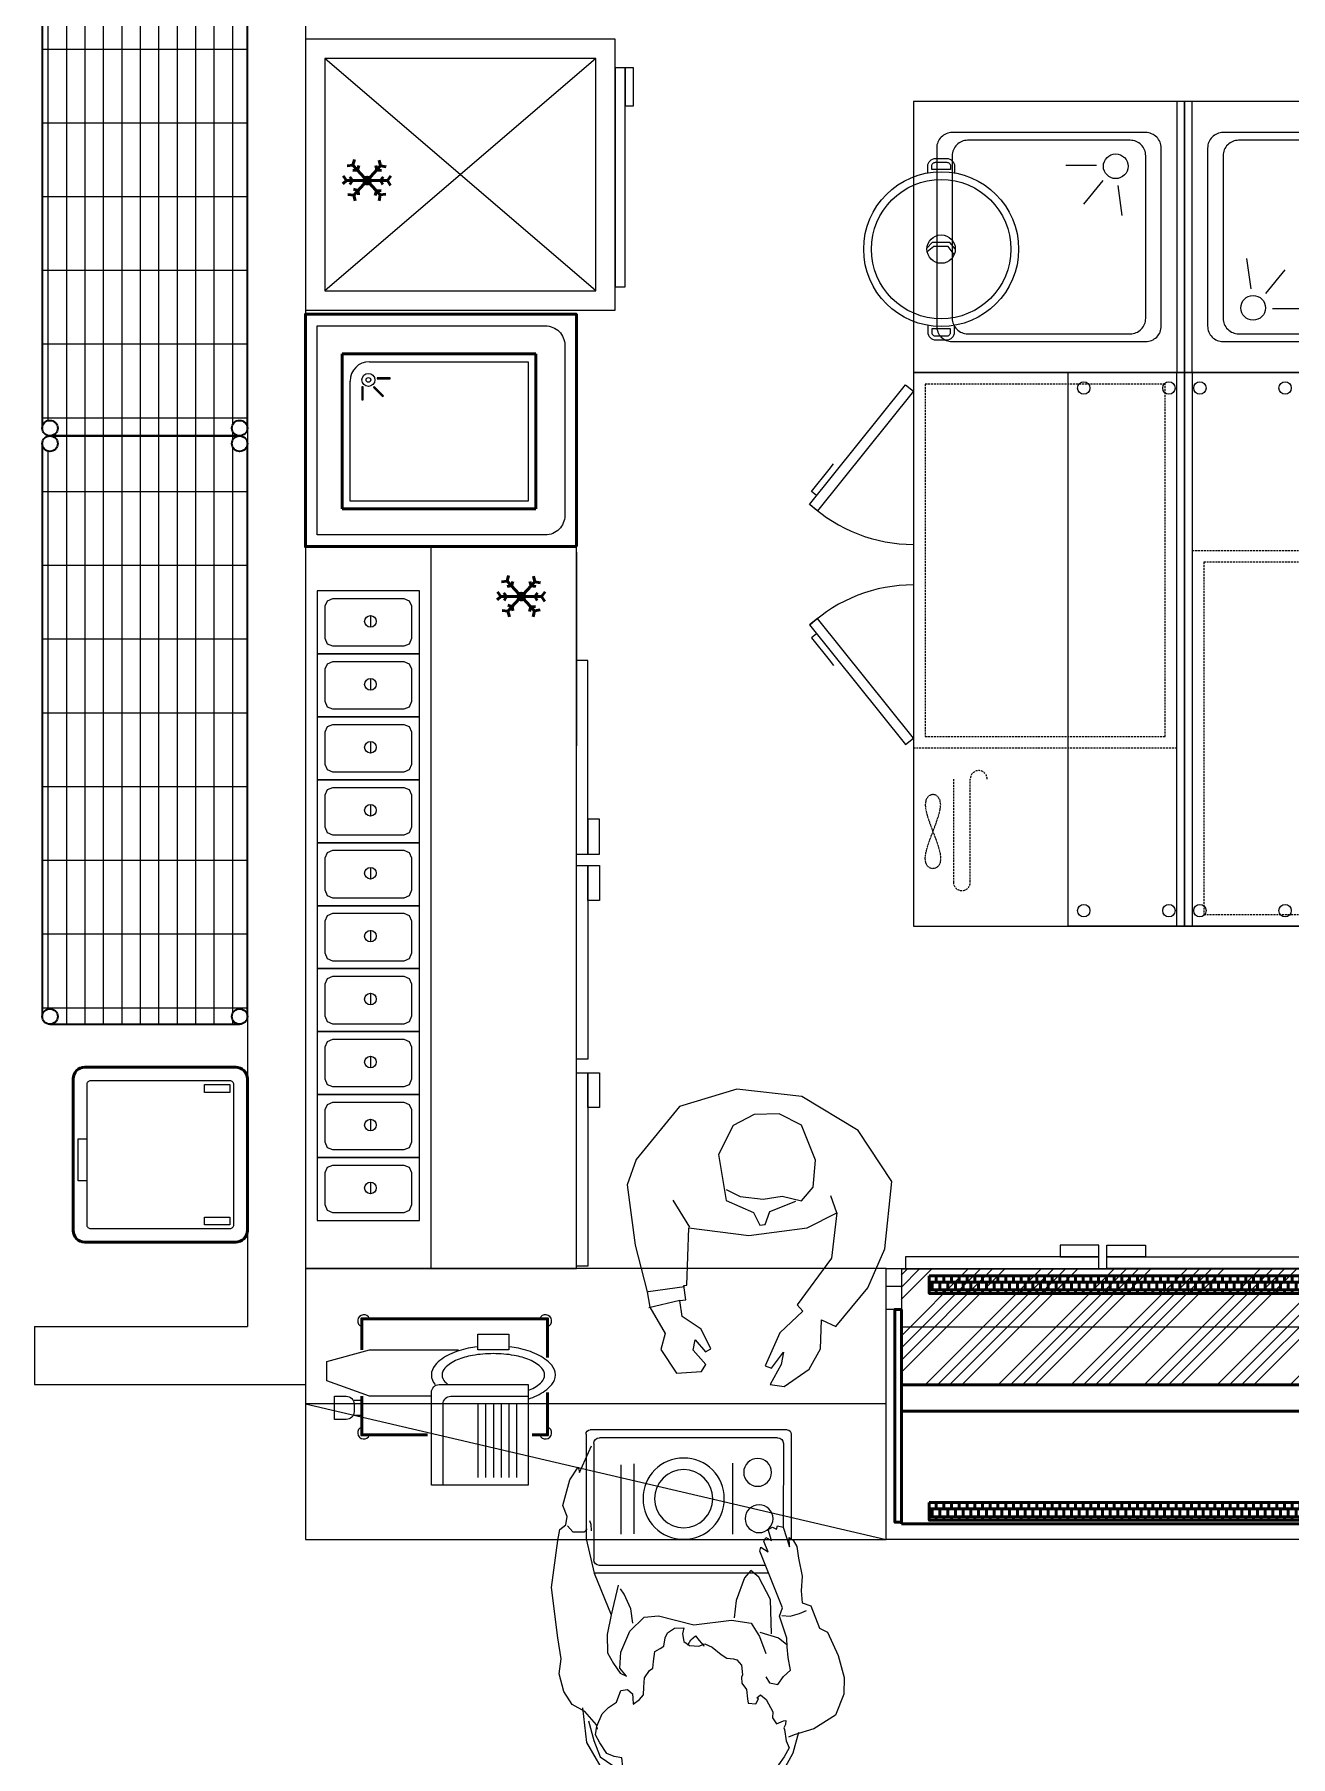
# Model space of a CAD drawing. Header units: inches. Extents: x 33469 to 138684, y -86444 to -29699.
# Drawn here: x 77173.1 to 77497.6, y -41272 to -40827.1 of the extents above; entities that cross this region are included whole.
import ezdxf

# ---------------------------------------------------------------- set-up
doc = ezdxf.new("R2010")
doc.units = ezdxf.units.IN
doc.header["$MEASUREMENT"] = 0
doc.linetypes.add('DASHED', pattern=[0.75, 0.5, -0.25])
doc.layers.get('0').update_dxf_attribs({"lineweight": 9})
for name, color, linetype, lineweight in [('-DWG_ANA', 7, 'Continuous', 50), ('-DWG_DETAY1', 7, 'Continuous', 25), ('-DWG_DETAY2', 7, 'Continuous', 15), ('2d-yazı', 255, 'Continuous', 20), ('CİHAZ', 7, 'Continuous', 15), ('KAPı', 7, 'Continuous', 5), ('TEFRIS', 251, 'Continuous', 5)]:
    doc.layers.add(name, color=color, linetype=linetype, lineweight=lineweight)
doc.layers.add('S2000-002 Çizgi', color=7, linetype='Continuous')

# ---------------------------------------------------------------- blocks, each defined once
blk = doc.blocks.new('0460')
at = {"layer": 'KAPı'}
h = blk.add_hatch(dxfattribs=at)
h.set_pattern_fill('GRATE', color=4, scale=6, style=0)
h.set_pattern_definition([(0, (8337.18, -1305.273), (0, 4.7625), []), (90, (8337.18, -1305.273), (-19.05, 1e-15), [])])
h.paths.add_polyline_path([(6813.46, 3752, -0.414214), (6815.46, 3750, -1), (6811.46, 3750), (6811.46, 3701, -1), (6815.46, 3701, -0.414214), (6813.46, 3699), (6961.46, 3699, -0.414214), (6959.46, 3701, -1), (6963.46, 3701), (6963.46, 3750, -1), (6959.46, 3750, -0.414214), (6961.46, 3752)])
at = {"layer": 'CİHAZ', "color": 6, "lineweight": 35}
for points in [[(6961.46, 3752), (6813.46, 3752)], [(6811.46, 3750), (6811.46, 3701)], [(6963.46, 3701), (6963.46, 3750)], [(6813.46, 3699), (6961.46, 3699)]]:
    blk.add_lwpolyline(points, dxfattribs=at)
for centre in [(6813.46, 3750), (6961.46, 3750), (6813.46, 3701), (6961.46, 3701)]:
    blk.add_circle(centre, 2, dxfattribs=at)
blk = doc.blocks.new('777')
at = {"layer": '-DWG_ANA', "color": 3}
blk.add_lwpolyline([(6787.99, 3711.01), (6827.18, 3711.01, 0.414214), (6830.18, 3714.01), (6830.18, 3753.01, 0.414214), (6827.18, 3756.01), (6787.99, 3756.01, 0.414214), (6784.99, 3753.01), (6784.99, 3714.01, 0.414214)], format="xyb", close=True, dxfattribs=at)
at = {"layer": '-DWG_DETAY1', "color": 0}
blk.add_lwpolyline([(6789.49, 3714.51), (6825.68, 3714.51, 0.414214), (6826.68, 3715.51), (6826.68, 3751.51, 0.414214), (6825.68, 3752.51), (6789.49, 3752.51, 0.414214), (6788.49, 3751.51), (6788.49, 3715.51, 0.414214)], format="xyb", close=True, dxfattribs=at)
for points in [[(6789.49, 3751.51), (6791.49, 3751.51), (6791.49, 3744.92), (6789.49, 3744.92)], [(6823.72, 3751.51), (6825.72, 3751.51), (6825.72, 3744.92), (6823.72, 3744.92)], [(6803.54, 3714.51), (6814.39, 3714.51), (6814.39, 3712.34), (6803.54, 3712.34)]]:
    blk.add_lwpolyline(points, close=True)
blk = doc.blocks.new('A$C636C5291')
at = {"layer": 'CİHAZ'}
for p, q in [((26.45, 16.26), (0, 16.26)), ((0, 16.26), (0, 0)), ((2.62, 13.64), (2.04, 12.28)), ((3.98, 14.22), (2.62, 13.64)), ((22.47, 14.22), (3.98, 14.22)), ((23.93, 13.64), (22.47, 14.22)), ((24.51, 12.28), (23.93, 13.64)), ((26.45, 16.26), (26.45, 16.26)), ((26.45, 0), (26.45, 16.26)), ((2.04, 12.28), (2.04, 4.08)), ((24.51, 4.08), (24.51, 12.28)), ((2.04, 4.08), (2.62, 2.62)), ((2.62, 2.62), (3.98, 2.04)), ((3.98, 2.04), (22.47, 2.04)), ((22.47, 2.04), (23.93, 2.62)), ((23.93, 2.62), (24.51, 4.08)), ((0, 0), (26.45, 0))]:
    blk.add_line(p, q, dxfattribs=at)
blk = doc.blocks.new('A$C47217463')
at = {"layer": 'CİHAZ'}
blk.add_lwpolyline([(3.01, 1.5), (0, 1.5)], dxfattribs=at)
blk.add_circle((1.5, 1.5), 1.5, dxfattribs=at)
blk = doc.blocks.new('12')
at = {"color": 5}
for p, q in [((514.6, -3051.08), (515.43, -3052.05)), ((515.43, -3052.05), (516.67, -3051.17)), ((510.23, -3054.27), (511.65, -3053.87)), ((511.65, -3053.87), (511.82, -3052.36)), ((519.24, -3060.83), (511.65, -3053.87)), ((511.71, -3060.75), (519.42, -3053.67)), ((511.72, -3055.11), (512.89, -3055.01)), ((512.89, -3055.01), (513.24, -3053.84)), ((514.44, -3052.91), (515.43, -3053.55)), ((515.43, -3052.05), (515.43, -3062.59)), ((515.43, -3053.55), (516.42, -3052.85)), ((518.03, -3053.66), (518.16, -3054.83)), ((518.16, -3054.83), (519.33, -3055.16)), ((519.24, -3052.21), (519.42, -3053.67)), ((519.42, -3053.67), (520.89, -3054.06)), ((511.71, -3060.75), (510.23, -3060.43)), ((512.75, -3059.8), (511.58, -3059.46)), ((512.86, -3060.98), (512.75, -3059.8)), ((518.16, -3059.84), (517.99, -3061.05)), ((519.31, -3059.56), (518.16, -3059.84)), ((519.24, -3060.83), (520.72, -3060.49)), ((511.96, -3062.21), (511.71, -3060.75)), ((514.19, -3063.39), (515.43, -3062.59)), ((515.43, -3060.79), (514.41, -3061.44)), ((516.39, -3061.48), (515.43, -3060.79)), ((515.43, -3062.59), (516.67, -3063.47)), ((519.01, -3062.29), (519.24, -3060.83))]:
    blk.add_line(p, q, dxfattribs=at)
blk.add_circle((515.43, -3057.34), 0.879, dxfattribs=at)
blk = doc.blocks.new('911')
at = {"layer": 'CİHAZ', "color": 152}
for p, q in [((10160.71, 3349.7), (9974.21, 3349.7)), ((9974.21, 3349.7), (9974.21, 3279.7)), ((10160.71, 3279.7), (10160.71, 3349.7)), ((9974.21, 3279.7), (10160.71, 3279.7)), ((9974.77, 3276.7), (9974.77, 3279.7)), ((10002.75, 3279.7), (10052.75, 3279.7)), ((10024.77, 3279.7), (10024.77, 3276.7)), ((10028.27, 3276.7), (10028.27, 3279.7)), ((10056.25, 3279.7), (10106.25, 3279.7)), ((10078.27, 3279.7), (10078.27, 3276.7)), ((10081.27, 3279.7), (10081.27, 3276.7)), ((10159.25, 3279.7), (10109.25, 3279.7)), ((10131.27, 3276.7), (10131.27, 3279.7)), ((10024.77, 3276.7), (9974.77, 3276.7)), ((10015.77, 3276.7), (10024.77, 3276.7)), ((10015.77, 3273.7), (10015.77, 3276.7)), ((10024.77, 3276.7), (10024.77, 3273.7)), ((10078.27, 3276.7), (10028.27, 3276.7)), ((10069.27, 3276.7), (10078.27, 3276.7)), ((10069.27, 3273.7), (10069.27, 3276.7)), ((10078.27, 3276.7), (10078.27, 3273.7)), ((10081.27, 3276.7), (10131.27, 3276.7)), ((10090.27, 3276.7), (10081.27, 3276.7)), ((10081.27, 3276.7), (10081.27, 3273.7)), ((10090.27, 3273.7), (10090.27, 3276.7)), ((10024.77, 3273.7), (10015.77, 3273.7)), ((10078.27, 3273.7), (10069.27, 3273.7)), ((10081.27, 3273.7), (10090.27, 3273.7))]:
    blk.add_line(p, q, dxfattribs=at)
blk.add_lwpolyline([(9974.21, 3317.2), (10160.71, 3317.2), (10160.71, 3349.7), (9974.21, 3349.7)], close=True, dxfattribs=at)
at = {"color": 3}
blk.add_blockref('12', (9632.36, 6351.26), dxfattribs=at)
at = {"layer": 'CİHAZ', "rotation": 270}
for p in [(9986.62, 3346.7), (10002.88, 3346.7), (10019.14, 3346.7), (10035.4, 3346.7), (10051.66, 3346.7), (10067.93, 3346.7), (10084.19, 3346.7), (10100.45, 3346.7), (10116.71, 3346.7), (10132.98, 3346.7)]:
    blk.add_blockref('A$C636C5291', p, dxfattribs=at)
at = {"layer": 'CİHAZ'}
for p in [(9993.51, 3331.4), (10009.77, 3331.4), (10026.04, 3331.4), (10042.3, 3331.4), (10058.56, 3331.4), (10074.82, 3331.4), (10091.08, 3331.4), (10107.35, 3331.4), (10123.61, 3331.4), (10139.87, 3331.4)]:
    blk.add_blockref('A$C47217463', p, dxfattribs=at)
blk = doc.blocks.new('c5')
at = {"layer": 'KAPı'}
h = blk.add_hatch(dxfattribs=at)
h.set_pattern_fill('ANSI34', color=4, scale=0.7, style=0)
h.set_pattern_definition([(45, (10841.484, -2299.567), (-9.42927, 9.42927), []), (45, (10844.627, -2299.567), (-9.42927, 9.42927), []), (45, (10847.77, -2299.567), (-9.42927, 9.42927), []), (45, (10850.913, -2299.567), (-9.42927, 9.42927), [])])
h.paths.add_polyline_path([(9231.18, 3344.05), (9202.68, 3344.05), (9202.68, 3331.55), (9231.18, 3331.55)])
h.paths.add_polyline_path([(9263.68, 3344.05), (9235.18, 3344.05), (9235.18, 3331.55), (9263.68, 3331.55)])
h.paths.add_polyline_path([(9296.18, 3344.05), (9267.68, 3344.05), (9267.68, 3331.55), (9296.18, 3331.55)])
h.paths.add_polyline_path([(9328.68, 3344.05), (9300.18, 3344.05), (9300.18, 3331.55), (9328.68, 3331.55)])
h.paths.add_polyline_path([(9336.15, 3344.05), (9330.68, 3344.05), (9330.68, 3331.55), (9336.15, 3331.55)])
h.paths.add_polyline_path([(9200.68, 3344.05), (9196.15, 3344.05), (9196.15, 3331.55), (9200.68, 3331.55)])
h.paths.add_polyline_path([(9336.15, 3331.55), (9196.15, 3331.55), (9196.15, 3316.55), (9336.15, 3316.55)])
h.paths.add_polyline_path([(9233.18, 3344.05), (9231.18, 3344.05), (9231.18, 3331.55), (9233.18, 3331.55)])
h.paths.add_polyline_path([(9235.18, 3344.05), (9233.18, 3344.05), (9233.18, 3331.55), (9235.18, 3331.55)])
h.paths.add_polyline_path([(9202.68, 3344.05), (9200.68, 3344.05), (9200.68, 3331.55), (9202.68, 3331.55)])
h.paths.add_polyline_path([(9265.68, 3344.05), (9263.68, 3344.05), (9263.68, 3331.55), (9265.68, 3331.55)])
h.paths.add_polyline_path([(9267.68, 3344.05), (9265.68, 3344.05), (9265.68, 3331.55), (9267.68, 3331.55)])
h.paths.add_polyline_path([(9298.18, 3344.05), (9296.18, 3344.05), (9296.18, 3331.55), (9298.18, 3331.55)])
h.paths.add_polyline_path([(9300.18, 3344.05), (9298.18, 3344.05), (9298.18, 3331.55), (9300.18, 3331.55)])
h.paths.add_polyline_path([(9330.68, 3344.05), (9328.68, 3344.05), (9328.68, 3331.55), (9330.68, 3331.55)])
h.paths.add_polyline_path([(9196.15, 3314.05), (9200.68, 3314.05), (9200.68, 3316.55), (9196.15, 3316.55)])
h.paths.add_polyline_path([(9330.68, 3314.05), (9336.15, 3314.05), (9336.15, 3316.55), (9330.68, 3316.55)])
edge = h.paths.add_edge_path()
edge.add_line((9200.68, 3314.05), (9202.69, 3314.05))
edge.add_arc((9204.68, 3314.26), 2, 180, 185.8687, ccw=False)
edge.add_line((9202.68, 3314.26), (9202.68, 3316.55))
edge.add_line((9202.68, 3316.55), (9200.68, 3316.55))
edge.add_line((9200.68, 3316.55), (9200.68, 3314.05))
edge = h.paths.add_edge_path()
edge.add_line((9231.17, 3314.05), (9233.18, 3314.05))
edge.add_line((9233.18, 3314.05), (9233.18, 3316.55))
edge.add_line((9233.18, 3316.55), (9231.18, 3316.55))
edge.add_line((9231.18, 3316.55), (9231.18, 3314.26))
edge.add_arc((9229.18, 3314.26), 2, -5.8687, 0, ccw=False)
edge = h.paths.add_edge_path()
edge.add_line((9233.18, 3314.05), (9235.19, 3314.05))
edge.add_arc((9237.18, 3314.26), 2, 180, 185.8687, ccw=False)
edge.add_line((9235.18, 3314.26), (9235.18, 3316.55))
edge.add_line((9235.18, 3316.55), (9233.18, 3316.55))
edge.add_line((9233.18, 3316.55), (9233.18, 3314.05))
edge = h.paths.add_edge_path()
edge.add_line((9263.67, 3314.05), (9265.68, 3314.05))
edge.add_line((9265.68, 3314.05), (9265.68, 3316.55))
edge.add_line((9265.68, 3316.55), (9263.68, 3316.55))
edge.add_line((9263.68, 3316.55), (9263.68, 3314.26))
edge.add_arc((9261.68, 3314.26), 2, -5.8687, 0, ccw=False)
edge = h.paths.add_edge_path()
edge.add_line((9265.68, 3314.05), (9267.69, 3314.05))
edge.add_arc((9269.68, 3314.26), 2, 180, 185.8687, ccw=False)
edge.add_line((9267.68, 3314.26), (9267.68, 3316.55))
edge.add_line((9267.68, 3316.55), (9265.68, 3316.55))
edge.add_line((9265.68, 3316.55), (9265.68, 3314.05))
edge = h.paths.add_edge_path()
edge.add_line((9296.17, 3314.05), (9298.18, 3314.05))
edge.add_line((9298.18, 3314.05), (9298.18, 3316.55))
edge.add_line((9298.18, 3316.55), (9296.18, 3316.55))
edge.add_line((9296.18, 3316.55), (9296.18, 3314.26))
edge.add_arc((9294.18, 3314.26), 2, -5.8687, 0, ccw=False)
edge = h.paths.add_edge_path()
edge.add_line((9300.19, 3314.05), (9328.67, 3314.05))
edge.add_arc((9326.68, 3314.26), 2, 354.1313, 360)
edge.add_line((9328.68, 3314.26), (9328.68, 3316.55))
edge.add_line((9328.68, 3316.55), (9300.18, 3316.55))
edge.add_line((9300.18, 3316.55), (9300.18, 3314.26))
edge.add_arc((9302.18, 3314.26), 2, 180, 185.8687)
edge = h.paths.add_edge_path()
edge.add_line((9298.18, 3314.05), (9300.19, 3314.05))
edge.add_arc((9302.18, 3314.26), 2, 180, 185.8687, ccw=False)
edge.add_line((9300.18, 3314.26), (9300.18, 3316.55))
edge.add_line((9300.18, 3316.55), (9298.18, 3316.55))
edge.add_line((9298.18, 3316.55), (9298.18, 3314.05))
edge = h.paths.add_edge_path()
edge.add_line((9328.67, 3314.05), (9330.68, 3314.05))
edge.add_line((9330.68, 3314.05), (9330.68, 3316.55))
edge.add_line((9330.68, 3316.55), (9328.68, 3316.55))
edge.add_line((9328.68, 3316.55), (9328.68, 3314.26))
edge.add_arc((9326.68, 3314.26), 2, -5.8687, 0, ccw=False)
edge = h.paths.add_edge_path()
edge.add_line((9267.69, 3314.05), (9296.17, 3314.05))
edge.add_arc((9294.18, 3314.26), 2, 354.1313, 360)
edge.add_line((9296.18, 3314.26), (9296.18, 3316.55))
edge.add_line((9296.18, 3316.55), (9267.68, 3316.55))
edge.add_line((9267.68, 3316.55), (9267.68, 3314.26))
edge.add_arc((9269.68, 3314.26), 2, 180, 185.8687)
edge = h.paths.add_edge_path()
edge.add_line((9235.19, 3314.05), (9263.67, 3314.05))
edge.add_arc((9261.68, 3314.26), 2, 354.1313, 360)
edge.add_line((9263.68, 3314.26), (9263.68, 3316.55))
edge.add_line((9263.68, 3316.55), (9235.18, 3316.55))
edge.add_line((9235.18, 3316.55), (9235.18, 3314.26))
edge.add_arc((9237.18, 3314.26), 2, 180, 185.8687)
edge = h.paths.add_edge_path()
edge.add_line((9202.69, 3314.05), (9231.17, 3314.05))
edge.add_arc((9229.18, 3314.26), 2, 354.1313, 360)
edge.add_line((9231.18, 3314.26), (9231.18, 3316.55))
edge.add_line((9231.18, 3316.55), (9202.68, 3316.55))
edge.add_line((9202.68, 3316.55), (9202.68, 3314.26))
edge.add_arc((9204.68, 3314.26), 2, 180, 185.8687)
at = {"layer": 'CİHAZ'}
blk.add_line((9338.28, 3344.05), (9196.28, 3344.05), dxfattribs=at)
at = {"layer": 'CİHAZ', "color": 6}
for p, q in [((9196.28, 3344.05), (9338.28, 3344.05)), ((9196.28, 3344.05), (9196.28, 3314.05)), ((9338.28, 3314.05), (9338.28, 3344.05)), ((9196.28, 3314.05), (9338.28, 3314.05))]:
    blk.add_line(p, q, dxfattribs=at)
blk = doc.blocks.new('c7')
at = {"layer": '-DWG_ANA'}
h = blk.add_hatch(dxfattribs=at)
h.set_pattern_fill('AR-B88', color=5, scale=0.25, style=0)
h.set_pattern_definition([(0, (0, 58.5901), (0, 2), []), (90, (0, 58.5901), (-1, 2), [2, -2])])
h.paths.add_polyline_path([(8996.32, 3352.97), (8996.32, 3348.43), (9123.98, 3348.43), (9123.98, 3352.97)])
h = blk.add_hatch(dxfattribs=at)
h.set_pattern_fill('AR-B88', color=5, scale=0.25, style=0)
h.paths.add_polyline_path([(8996.32, 3294.38), (8996.32, 3289.84), (9123.98, 3289.84), (9123.98, 3294.38)])
at = {"layer": '-DWG_ANA', "color": 0}
blk.add_line((8989.15, 3317.97), (9131.15, 3317.97), dxfattribs=at)
for points in [[(8996.32, 3352.97), (9123.98, 3352.97), (9123.98, 3348.43), (8996.32, 3348.43)], [(8989.15, 3288.87), (9131.15, 3288.87), (9131.15, 3324.8), (8989.15, 3324.8)], [(8996.32, 3294.38), (9123.98, 3294.38), (9123.98, 3289.84), (8996.32, 3289.84)]]:
    blk.add_lwpolyline(points, close=True, dxfattribs=at)
at = {"layer": '-DWG_ANA', "color": 4}
for points in [[(8989.15, 3344.3), (8987.43, 3344.3), (8987.43, 3289.31), (8989.15, 3289.31)], [(9132.87, 3344.3), (9131.15, 3344.3), (9131.15, 3289.31), (9132.87, 3289.31)]]:
    blk.add_lwpolyline(points, close=True, dxfattribs=at)
at = {"layer": 'CİHAZ'}
for p, q in [((8985.15, 3350.3), (8989.15, 3350.3)), ((8985.15, 3344.3), (8985.15, 3350.3)), ((8989.15, 3350.3), (8989.15, 3344.3)), ((9131.15, 3350.3), (9131.15, 3344.3)), ((9135.15, 3350.3), (9131.15, 3350.3)), ((9135.15, 3344.3), (9135.15, 3350.3)), ((8989.15, 3344.3), (8985.15, 3344.3)), ((9131.15, 3344.3), (9135.15, 3344.3))]:
    blk.add_line(p, q, dxfattribs=at)
for points in [[(9030.15, 3360.87), (9030.15, 3357.87), (9040.15, 3357.87), (9040.15, 3360.87)], [(9052.15, 3360.87), (9052.15, 3357.87), (9042.15, 3357.87), (9042.15, 3360.87)], [(8989.15, 3339.8), (9131.15, 3339.8), (9131.15, 3354.8), (8989.15, 3354.8)], [(8990.15, 3354.87), (9040.15, 3354.87), (9040.15, 3357.87), (8990.15, 3357.87)], [(9092.15, 3354.87), (9042.15, 3354.87), (9042.15, 3357.87), (9092.15, 3357.87)]]:
    blk.add_lwpolyline(points, close=True, dxfattribs=at)
at = {"layer": 'CİHAZ', "color": 6}
blk.add_lwpolyline([(8985.15, 3354.87), (9135.15, 3354.87), (9135.15, 3284.87), (8985.15, 3284.87)], close=True, dxfattribs=at)
at = {"layer": '-DWG_ANA', "color": 0}
blk.add_blockref('c5', (-207.13, 10.74), dxfattribs=at)
at = {"color": 3}
blk.add_blockref('12', (8608.39, 6403.83), dxfattribs=at)
blk = doc.blocks.new('05')
at = {"layer": '-DWG_ANA', "color": 142}
for points in [[(11917.21, 3305.16), (11917.21, 3313.16), (11965.21, 3313.16), (11965.21, 3303.16)], [(11934.21, 3283.16), (11917.21, 3283.16), (11917.21, 3293.16)], [(11965.21, 3294.16), (11965.21, 3283.16), (11961.21, 3283.16)]]:
    blk.add_lwpolyline(points, dxfattribs=at)
at = {"layer": '-DWG_DETAY1', "color": 5}
for points in [[(11947.02, 3305.9, 0.017137), (11944.72, 3305.54, 0.061694), (11939.89, 3303.97, 0.10253), (11936.15, 3301.17, 0.182991), (11935.2, 3298.66, 0.182991), (11936.15, 3296.16)], [(11960.21, 3292.44, 0.030231), (11962.53, 3293.36, 0.10253), (11966.27, 3296.16, 0.182991), (11967.22, 3298.66, 0.182991), (11966.27, 3301.17, 0.10253), (11962.53, 3303.97, 0.061694), (11957.7, 3305.54, 0.017137), (11955.39, 3305.9, 0.017137)], [(11951.21, 3304.16, 0.042631), (11945.82, 3303.7, 0.055894), (11941.85, 3302.55, 0.098603), (11938.71, 3300.45, 0.198521), (11937.97, 3298.66, 0.198521), (11938.71, 3296.88, 0.027655), (11939.5, 3296.16, 0.055894)], [(11960.21, 3294.63, 0.005246), (11960.57, 3294.77, 0.098603), (11963.71, 3296.88, 0.198521), (11964.45, 3298.66, 0.198521), (11963.71, 3300.45, 0.098603), (11960.57, 3302.55, 0.055894), (11956.6, 3303.7, 0.042631), (11951.21, 3304.16, 0.042631)]]:
    blk.add_lwpolyline(points, format="xyb", dxfattribs=at)
at = {"layer": '-DWG_DETAY1', "color": 0}
for points in [[(11947.21, 3305.16), (11947.21, 3309.16), (11955.21, 3309.16), (11955.21, 3305.16), (11947.21, 3305.16)], [(11915.21, 3292.16), (11917.21, 3292.16), (11917.21, 3288.16), (11915.21, 3288.16)]]:
    blk.add_lwpolyline(points, dxfattribs=at)
at = {"layer": '-DWG_DETAY1', "color": 20}
blk.add_lwpolyline([(11935.21, 3293.16), (11919.21, 3293.16), (11908.21, 3297.16), (11908.21, 3302.16), (11919.21, 3305.16), (11942.21, 3305.16)], dxfattribs=at)
at = {"layer": '-DWG_DETAY1', "color": 0}
blk.add_lwpolyline([(11915.21, 3291.16), (11915.21, 3289.16, -0.414214), (11913.21, 3287.16), (11910.21, 3287.16), (11910.21, 3293.16), (11913.21, 3293.16, -0.414214)], format="xyb", close=True, dxfattribs=at)
at = {"layer": '-DWG_DETAY1', "color": 20}
blk.add_lwpolyline([(11937.21, 3296.16), (11960.21, 3296.16), (11960.21, 3270.16), (11935.21, 3270.16), (11935.21, 3294.16, -0.414214)], format="xyb", close=True, dxfattribs=at)
blk.add_lwpolyline([(11938.21, 3270.16), (11938.21, 3291.16, -0.414214), (11940.21, 3293.16), (11960.21, 3293.16)], format="xyb", dxfattribs=at)
at = {"layer": '-DWG_DETAY2', "color": 20, "linetype": 'ByBlock'}
for points in [[(11947.21, 3291.16), (11947.21, 3272.16)], [(11949.21, 3291.16), (11949.21, 3272.16)], [(11951.21, 3291.16), (11951.21, 3272.16)], [(11953.21, 3291.16), (11953.21, 3272.16)], [(11955.21, 3291.16), (11955.21, 3272.16)], [(11957.21, 3291.16), (11957.21, 3272.16)]]:
    blk.add_lwpolyline(points, dxfattribs=at)
at = {"layer": '-DWG_DETAY2', "color": 0}
for centre, start, end in [((11917.73, 3312.64), 19.4649, 250.5351), ((11964.69, 3312.64), 289.4649, 160.5351), ((11917.73, 3283.69), 109.4649, 340.5351), ((11964.69, 3283.69), 199.4649, 70.5351)]:
    blk.add_arc(centre, 1.57, start, end, dxfattribs=at)
blk = doc.blocks.new('0138')
at = {"layer": '-DWG_ANA', "color": 6, "lineweight": 50}
blk.add_lwpolyline([(8867.66, 2247.08), (8867.66, 2317.08), (8927.66, 2317.08), (8927.66, 2247.08)], close=True, dxfattribs=at)
at = {"layer": '-DWG_DETAY1', "color": 6}
blk.add_lwpolyline([(8870.66, 2255.08), (8870.66, 2314.08), (8924.66, 2314.08), (8924.66, 2255.08, -0.414214), (8919.66, 2250.08), (8875.66, 2250.08, -0.414214)], format="xyb", close=True, dxfattribs=at)
at = {"layer": 'CİHAZ', "lineweight": 50}
for p, q in [((8877.41, 2307.55), (8917.41, 2307.55)), ((8877.41, 2257.55), (8877.41, 2307.55)), ((8917.41, 2307.55), (8917.41, 2257.55)), ((8917.41, 2257.55), (8877.41, 2257.55))]:
    blk.add_line(p, q, dxfattribs=at)
at = {"layer": 'CİHAZ'}
for p, q in [((8879.41, 2305.55), (8910.41, 2305.55)), ((8879.41, 2259.55), (8879.41, 2305.55)), ((8915.41, 2300.55), (8915.41, 2259.55)), ((8915.41, 2259.55), (8879.41, 2259.55))]:
    blk.add_line(p, q, dxfattribs=at)
blk.add_arc((8910.41, 2300.55), 5, 0, 90, dxfattribs=at)
at = {"layer": 'KAPı'}
for points in [[(8905.55, 2302.5), (8905.55, 2302.19), (8908.9, 2302.19), (8908.9, 2302.5)], [(8906.39, 2297.14), (8906.61, 2296.91), (8908.98, 2299.28), (8908.75, 2299.5)], [(8911.25, 2298.52), (8910.94, 2298.52), (8910.94, 2295.17), (8911.25, 2295.17)]]:
    blk.add_lwpolyline(points, close=True, dxfattribs=at)
for radius in [1.67, 0.617]:
    blk.add_circle((8910.71, 2300.81), radius, dxfattribs=at)
blk = doc.blocks.new('880')
at = {"layer": 'CİHAZ', "color": 152, "linetype": 'Continuous'}
for p, q in [((10286.03, 3671.33), (10226.03, 3741.33)), ((10226.03, 3671.33), (10286.03, 3741.33))]:
    blk.add_line(p, q, dxfattribs=at)
for points in [[(10291.03, 3746.33), (10221.03, 3746.33), (10221.03, 3666.33), (10291.03, 3666.33)], [(10286.03, 3741.33), (10226.03, 3741.33), (10226.03, 3671.33), (10286.03, 3671.33)], [(10227.05, 3666.33), (10227.05, 3663.71), (10283.65, 3663.71), (10283.65, 3666.33)], [(10273.81, 3663.71), (10273.81, 3661.58), (10283.65, 3661.58), (10283.65, 3663.71)]]:
    blk.add_lwpolyline(points, close=True, dxfattribs=at)
at = {"color": 3}
blk.add_blockref('12', (9739.09, 6787.73), dxfattribs=at)
blk = doc.blocks.new('1003')
at = {"layer": 'TEFRIS', "lineweight": -2}
blk.add_lwpolyline([(4993.53, -81.8), (4977.99, -79.87), (4962.92, -81.82), (4955.26, -85.69), (4956.69, -73.97), (4965.5, -61.88), (4964.05, -60.32), (4970.01, -54.72), (4973.8, -46.14), (4972.15, -45.55), (4969.02, -49.73), (4969.67, -46.55), (4972.51, -41.33), (4968.92, -40.84), (4962.41, -45.29), (4959.49, -50.53), (4959.21, -58.05), (4955.52, -56.29), (4947.29, -66.3), (4942.9, -76.4), (4941.06, -93.77), (4949.73, -106.94), (4964.29, -115.73), (4981.09, -117.67), (4995.94, -113.14), (5007.09, -99.5), (5009.46, -92.91), (5007.36, -77.31), (5004.26, -65.3), (5003.55, -61.36), (4999.65, -54.49), (5000.75, -50.42), (4996.7, -44.28), (4990.28, -44.73), (4989.15, -46.52), (4992.44, -50.23), (4991.89, -52.9), (4989.23, -49.82), (4987.82, -50.54), (4990.32, -55.61), (4995.21, -58.89), (4995.87, -63.07), (4994.31, -63.25), (4994.83, -66.9), (4994.05, -66.99)], close=True, dxfattribs=at)
for points in [[(4995.87, -63.07), (5003.85, -61.17)], [(4994.63, -66.61), (5004.02, -65.25)], [(4983.89, -91.73), (4980.22, -89.9), (4974.3, -89.21), (4969.42, -89.95), (4964.4, -88.79), (4961.39, -92.31), (4960.78, -99.29), (4964.45, -108.37), (4970.22, -111.22), (4976.66, -111.08), (4982.05, -108.23), (4985.85, -100.72), (4983.85, -88.88), (4976.77, -85.79), (4975.16, -82.46), (4973.8, -82.68), (4972.6, -86.06), (4965.85, -88.67)], [(4993.24, -81.99), (4997.58, -88.99)], [(4955.26, -85.69), (4956.86, -90.07)]]:
    blk.add_lwpolyline(points, dxfattribs=at)
blk = doc.blocks.new('02007')
at = {"layer": 'TEFRIS', "lineweight": -2, "extrusion": (0, 0, -1)}
for p, q in [((22507.04, 8458.92), (22507.04, 8431.83)), ((22559, 8459.99), (22508.09, 8459.99)), ((22556.54, 8457.99), (22510.54, 8457.99)), ((22560.04, 8458.92), (22560.04, 8431.83)), ((22509.04, 8456.49), (22509.04, 8426.49)), ((22558.04, 8456.49), (22558, 8434.89)), ((22516, 8451), (22516, 8433.06)), ((22519.4, 8451.25), (22519.4, 8433.15)), ((22544.92, 8451.4), (22544.92, 8433.06)), ((22554.21, 8422.99), (22509.18, 8422.99)), ((22553.41, 8424.99), (22510.54, 8424.99))]:
    blk.add_line(p, q, dxfattribs=at)
at = {"layer": 'TEFRIS', "lineweight": -2}
for p, q in [((22505.36, 8449.03), (22508.44, 8455.92)), ((22502.85, 8447.06), (22505.03, 8450.35)), ((22505.03, 8450.35), (22505.36, 8449.03)), ((22501.09, 8440.5), (22502.85, 8447.06)), ((22502.17, 8437.62), (22501.09, 8440.5)), ((22500.3, 8434.27), (22501.8, 8435.49)), ((22501.8, 8435.49), (22502.17, 8437.62)), ((22502.22, 8435.25), (22503.61, 8433.64)), ((22507.91, 8436.56), (22508.28, 8435.67)), ((22508.28, 8435.67), (22508.37, 8433.94)), ((22554.08, 8434.31), (22555.2, 8434.88)), ((22555.2, 8434.88), (22556.24, 8434.37)), ((22556.24, 8434.37), (22556.52, 8435.21)), ((22556.52, 8435.21), (22558, 8434.89)), ((22558, 8434.89), (22559.57, 8429.82)), ((22498.16, 8419.29), (22499.79, 8431.43)), ((22499.79, 8431.43), (22500.3, 8434.27)), ((22503.61, 8433.64), (22506.62, 8433.64)), ((22506.62, 8433.64), (22507.33, 8434.45)), ((22507.04, 8431.83), (22509.18, 8422.99)), ((22552.99, 8431.16), (22553.5, 8432.2)), ((22554.09, 8428.49), (22552.99, 8431.16)), ((22553.5, 8432.2), (22554.95, 8431.45)), ((22554.95, 8431.45), (22554.08, 8434.31)), ((22559.57, 8429.82), (22559.53, 8432.19)), ((22559.53, 8432.19), (22560.55, 8431.47)), ((22560.55, 8431.47), (22561.52, 8429.9)), ((22551.95, 8428.64), (22552.24, 8429.7)), ((22555.05, 8420.88), (22551.95, 8428.64)), ((22552.24, 8429.7), (22554.09, 8428.49)), ((22561.52, 8429.9), (22561.94, 8426.85)), ((22561.94, 8426.85), (22562.91, 8422.25)), ((22509.18, 8422.99), (22513.51, 8412.23)), ((22548.01, 8421.81), (22545.87, 8415.93)), ((22549.65, 8423.64), (22548.01, 8421.81)), ((22551.69, 8421.98), (22549.65, 8423.64)), ((22554.71, 8416.16), (22551.69, 8421.98)), ((22562.91, 8422.25), (22562.63, 8418.39)), ((22499.74, 8406.32), (22498.16, 8419.29)), ((22515.35, 8419.85), (22513.51, 8412.23)), ((22516.91, 8417.59), (22515.94, 8418.95)), ((22518.58, 8413.8), (22516.91, 8417.59)), ((22557.79, 8414), (22555.05, 8420.88)), ((22562.63, 8418.39), (22562.84, 8415.36)), ((22519.17, 8410.09), (22518.58, 8413.8)), ((22545.87, 8415.93), (22545.33, 8411.45)), ((22554.94, 8407.31), (22554.71, 8416.16)), ((22556.99, 8411.9), (22557.79, 8414)), ((22559.79, 8411.91), (22562.21, 8412.6)), ((22562.21, 8412.6), (22563.99, 8413.34)), ((22562.84, 8415.36), (22565.15, 8414.55)), ((22565.15, 8414.55), (22567.32, 8408.79)), ((22513.51, 8412.23), (22512.5, 8407.13)), ((22518.38, 8408), (22522.08, 8411.61)), ((22522.08, 8411.61), (22525.77, 8411.99)), ((22525.77, 8411.99), (22534.86, 8409.61)), ((22528.05, 8407.6), (22529.89, 8408.79)), ((22529.89, 8408.79), (22532.31, 8408.84)), ((22532.31, 8408.84), (22531.98, 8407.32)), ((22534.86, 8409.61), (22544.64, 8410.85)), ((22544.64, 8410.85), (22549.75, 8410.05)), ((22549.75, 8410.05), (22551.88, 8406.66)), ((22558.95, 8406.16), (22556.99, 8411.9)), ((22557.65, 8412.07), (22559.79, 8411.91)), ((22567.32, 8408.79), (22569.4, 8407.77)), ((22500.64, 8400.87), (22499.74, 8406.32)), ((22512.5, 8407.13), (22512.59, 8402.38)), ((22516.05, 8402.56), (22518.38, 8408)), ((22524.85, 8402.78), (22526.22, 8403.56)), ((22526.22, 8403.56), (22527.15, 8404.15)), ((22527.15, 8404.15), (22527.52, 8406.32)), ((22527.52, 8406.32), (22528.05, 8407.6)), ((22531.98, 8407.32), (22532.28, 8405.32)), ((22532.28, 8405.32), (22533.74, 8404.34)), ((22533.16, 8404.54), (22533.42, 8404.54)), ((22533.42, 8404.54), (22534.15, 8405.78)), ((22533.74, 8404.34), (22536.15, 8404.17)), ((22534.15, 8405.78), (22535.3, 8406.78)), ((22535.3, 8406.78), (22536.3, 8405.63)), ((22536.15, 8404.17), (22537.72, 8404.71)), ((22536.3, 8405.63), (22537.49, 8404.25)), ((22537.49, 8404.25), (22537.58, 8404.2)), ((22537.72, 8404.71), (22539.64, 8403.91)), ((22539.64, 8403.91), (22541.92, 8401.99)), ((22551.88, 8406.66), (22553.5, 8402.24)), ((22551.95, 8407.74), (22556.81, 8406.31)), ((22556.81, 8406.31), (22558.84, 8404.65)), ((22559.01, 8404), (22558.95, 8406.16)), ((22559.24, 8401.18), (22559.01, 8404)), ((22569.4, 8407.77), (22572.2, 8401.75)), ((22500.14, 8397.02), (22500.64, 8400.87)), ((22512.59, 8402.38), (22514.12, 8399.68)), ((22514.12, 8399.68), (22515.88, 8397.18)), ((22515.75, 8398.49), (22516.05, 8402.56)), ((22524.32, 8398.43), (22524.44, 8400.17)), ((22524.44, 8400.17), (22524.85, 8402.78)), ((22541.92, 8401.99), (22543.38, 8401.01)), ((22543.38, 8401.01), (22545.13, 8400.88)), ((22545.13, 8400.88), (22545.99, 8400.6)), ((22545.99, 8400.6), (22547.2, 8399.2)), ((22547.2, 8399.2), (22547.47, 8396.76)), ((22559.86, 8397.9), (22559.24, 8401.18)), ((22572.2, 8401.75), (22573.73, 8396.04)), ((22501.32, 8392.41), (22500.14, 8397.02)), ((22517.54, 8396.42), (22515.75, 8398.49)), ((22515.88, 8397.18), (22517.54, 8396.42)), ((22521.99, 8393.54), (22522.16, 8395.94)), ((22522.16, 8395.94), (22523.4, 8397.83)), ((22523.4, 8397.83), (22524.32, 8398.43)), ((22547.47, 8396.76), (22547.2, 8396.12)), ((22547.2, 8396.12), (22547.31, 8394.57)), ((22553.49, 8396.2), (22554.46, 8394.62)), ((22556.58, 8394.25), (22558.02, 8396.31)), ((22558.02, 8396.31), (22559.86, 8397.9)), ((22573.73, 8396.04), (22573.63, 8391.73)), ((22503.44, 8389.03), (22501.32, 8392.41)), ((22514.91, 8389.66), (22516, 8392.65)), ((22516, 8392.65), (22517.78, 8392.97)), ((22517.78, 8392.97), (22519.01, 8391.78)), ((22519.01, 8391.78), (22519.15, 8390.67)), ((22519.15, 8390.67), (22519.26, 8389.12)), ((22519.26, 8389.12), (22520.88, 8390.33)), ((22520.88, 8390.33), (22521.85, 8391.57)), ((22521.85, 8391.57), (22521.99, 8393.54)), ((22547.31, 8394.57), (22548.51, 8392.95)), ((22548.51, 8392.95), (22548.77, 8390.52)), ((22548.77, 8390.52), (22548.91, 8389.41)), ((22550.88, 8389.27), (22551.63, 8390.53)), ((22551.21, 8390.78), (22552.14, 8391.59)), ((22551.63, 8390.53), (22551.21, 8390.78)), ((22552.14, 8391.59), (22553.59, 8390.39)), ((22553.59, 8390.39), (22555.34, 8387.19)), ((22554.46, 8394.62), (22556.58, 8394.25)), ((22573.63, 8391.73), (22571.52, 8386.28)), ((22506.76, 8387.28), (22503.44, 8389.03)), ((22507.26, 8379.27), (22506.18, 8388.18)), ((22509.75, 8383.83), (22506.76, 8387.28)), ((22509.85, 8383.43), (22511.18, 8386.63)), ((22511.18, 8386.63), (22512.83, 8388.27)), ((22512.83, 8388.27), (22514.91, 8389.66)), ((22548.91, 8389.41), (22550.88, 8389.27)), ((22555.34, 8387.19), (22555.23, 8385.66)), ((22571.52, 8386.28), (22565.88, 8382.81)), ((22507.67, 8384.84), (22509.03, 8379.79)), ((22509.47, 8381.26), (22509.85, 8383.43)), ((22510.04, 8382.67), (22509.75, 8383.83)), ((22555.23, 8385.66), (22556.21, 8384.05)), ((22556.21, 8384.05), (22558.02, 8384.8)), ((22558.02, 8384.8), (22558.69, 8384.97)), ((22558.61, 8383.88), (22558.11, 8383.03)), ((22558.11, 8383.03), (22558.3, 8382.58)), ((22558.3, 8382.58), (22558.75, 8379.69)), ((22558.69, 8384.97), (22558.61, 8383.88)), ((22561.93, 8381.8), (22560.48, 8376.52)), ((22565.88, 8382.81), (22560.82, 8381.23)), ((22512.81, 8369.6), (22507.26, 8379.27)), ((22509.03, 8379.79), (22510.66, 8375.57)), ((22510.64, 8379.2), (22509.47, 8381.26)), ((22512.42, 8376.43), (22510.64, 8379.2)), ((22559.5, 8377.88), (22558.23, 8375.55)), ((22558.75, 8379.69), (22559.5, 8377.88)), ((22560.82, 8381.23), (22559.33, 8380.66)), ((22510.66, 8375.57), (22515.59, 8372.2)), ((22514.34, 8375.64), (22512.42, 8376.43)), ((22516.29, 8375.28), (22514.34, 8375.64)), ((22516.55, 8372.84), (22516.29, 8375.28)), ((22517.42, 8372.78), (22516.55, 8372.84)), ((22518.7, 8372.25), (22517.42, 8372.78)), ((22556.77, 8373.46), (22556.19, 8371.53)), ((22558.23, 8375.55), (22556.77, 8373.46)), ((22560.48, 8376.52), (22557.99, 8371.95)), ((22522.64, 8365.44), (22512.81, 8369.6)), ((22515.59, 8372.2), (22517.36, 8371.9)), ((22518.47, 8372.04), (22518.7, 8372.25)), ((22518.84, 8371.14), (22518.47, 8372.04)), ((22519.53, 8371.53), (22518.84, 8371.14)), ((22521.11, 8372.07), (22519.53, 8371.53)), ((22521.7, 8371.15), (22521.11, 8372.07)), ((22522.31, 8370.45), (22521.7, 8371.15)), ((22524.41, 8369.2), (22522.31, 8370.45)), ((22525.5, 8369.12), (22524.41, 8369.2)), ((22526.86, 8369.68), (22525.5, 8369.12)), ((22528.42, 8370.01), (22526.86, 8369.68)), ((22530.39, 8369.87), (22528.42, 8370.01)), ((22532.96, 8369.02), (22530.39, 8369.87)), ((22534.61, 8367.59), (22532.96, 8369.02)), ((22544.38, 8369.08), (22542.97, 8367.86)), ((22546.14, 8369.17), (22544.38, 8369.08)), ((22546.53, 8368.49), (22546.14, 8369.17)), ((22547.59, 8367.97), (22546.53, 8368.49)), ((22549.34, 8367.85), (22547.59, 8367.97)), ((22557.99, 8371.95), (22548.88, 8365.06)), ((22550.94, 8368.83), (22549.34, 8367.85)), ((22552.57, 8370.03), (22550.94, 8368.83)), ((22553.94, 8370.81), (22552.57, 8370.03)), ((22555.27, 8370.93), (22553.94, 8370.81)), ((22556.58, 8370.84), (22555.27, 8370.93)), ((22556.19, 8371.53), (22556.37, 8371.07)), ((22556.37, 8371.07), (22556.58, 8370.84)), ((22536.1, 8364.04), (22522.64, 8365.44)), ((22536.73, 8366.56), (22534.61, 8367.59)), ((22548.88, 8365.06), (22536.1, 8364.04)), ((22539.57, 8366.35), (22536.73, 8366.56)), ((22540.65, 8366.05), (22539.57, 8366.35)), ((22541.77, 8366.41), (22540.65, 8366.05)), ((22542.97, 8367.86), (22541.77, 8366.41))]:
    blk.add_line(p, q, dxfattribs=at)
at = {"layer": 'TEFRIS', "lineweight": -2, "extrusion": (0, 0, -1)}
for centre, radius in [((-22532.27, 8442.23), 10.5), ((-22551.37, 8449.01), 3.59), ((-22532.27, 8442.23), 7.5), ((-22551.76, 8437.05), 3.59)]:
    blk.add_circle(centre, radius, dxfattribs=at)
for centre, radius, start, end in [((-22508.1, 8458.93), 1.06, 359.2531, 89.2531), ((-22510.54, 8456.49), 1.5, 0, 90), ((-22556.54, 8456.49), 1.5, 90, 180), ((-22558.98, 8458.93), 1.06, 90.7469, 180.7469), ((-22510.54, 8426.49), 1.5, 270, 0)]:
    blk.add_arc(centre, radius, start, end, dxfattribs=at)
blk = doc.blocks.new('A$Cb171cddd')
at = {"layer": 'S2000-002 Çizgi', "color": 1}
for p, q in [((21.66, 52.76), (29.47, 53.87)), ((20.43, 48.95), (26.53, 43.94)), ((16.52, 47.29), (16.52, 39.4))]:
    blk.add_line(p, q, dxfattribs=at)
for points in [[(0, 0), (70, 0), (70, 70), (0, 70)], [(0, 68), (70, 68), (70, 70), (0, 70)]]:
    blk.add_lwpolyline(points, close=True, dxfattribs=at)
for points in [[(12, 6), (58, 6, 0.414214), (62, 10), (62, 60, 0.414214), (58, 64), (12, 64, 0.414214), (8, 60), (8, 10, 0.414214)], [(14, 10), (56, 10, 0.414214), (60, 14), (60, 56, 0.414214), (56, 60), (14, 60, 0.414214), (10, 56), (10, 14, 0.414214)]]:
    blk.add_lwpolyline(points, format="xyb", close=True, dxfattribs=at)
blk.add_circle((16.71, 52.26), 3.19, dxfattribs=at)
blk = doc.blocks.new('A$C09640274')
at = {"layer": 'S2000-002 Çizgi', "color": 1}
blk.add_line((143, 94.83), (0, 94.83), dxfattribs=at)
for points in [[(143, 26.83), (143, 96.83), (0, 96.83), (0, 26.83)], [(0, 96.83), (143, 96.83), (143, 66.83), (0, 66.83)], [(34.05, 0), (3.15, 24.77), (4.8, 26.83), (35.7, 2.06)], [(65.2, 0), (96.1, 24.77), (94.44, 26.83), (63.55, 2.06)]]:
    blk.add_lwpolyline(points, close=True, dxfattribs=at)
at = {"layer": 'S2000-002 Çizgi', "color": 1, "linetype": 'DASHED'}
blk.add_lwpolyline([(97, 94.83), (97, 26.83)], dxfattribs=at)
blk.add_lwpolyline([(94, 91.83), (3, 91.83), (3, 29.83), (94, 29.83)], close=True, dxfattribs=at)
for points in [[(131.67, 41.51), (105, 41.51, -1), (105, 45.86)], [(105, 37.17), (131.67, 37.17, 1), (131.67, 41.51)]]:
    blk.add_lwpolyline(points, format="xyb", dxfattribs=at)
at = {"layer": 'S2000-002 Çizgi', "color": 1, "linetype": 'DASHED', "ltscale": 0.1}
blk.add_lwpolyline([(125.56, 29.86), (124.1, 30.03), (122.4, 30.48), (120.54, 31.12), (118.59, 31.86), (116.64, 32.59), (114.78, 33.23), (113.07, 33.69), (111.62, 33.86), (110.47, 33.69), (109.66, 33.23), (109.17, 32.59), (109, 31.86), (109.17, 31.12), (109.66, 30.48), (110.47, 30.03), (111.62, 29.86), (113.07, 30.03), (114.78, 30.48), (116.64, 31.12), (118.59, 31.86), (120.54, 32.59), (122.4, 33.23), (124.1, 33.69), (125.56, 33.86), (126.7, 33.69), (127.52, 33.23), (128.01, 32.59), (128.17, 31.86), (128.01, 31.12), (127.52, 30.48), (126.7, 30.03)], close=True, dxfattribs=at)
at = {"layer": 'S2000-002 Çizgi', "color": 1}
for points in [[(31.79, 1.81), (30.72, 0.48), (25.05, 5.03), (23.6, 6.19)], [(67.46, 1.81), (68.52, 0.48), (74.19, 5.03), (75.64, 6.19)]]:
    blk.add_lwpolyline(points, dxfattribs=at)
for centre in [(4, 92.83), (139, 92.83), (4, 70.83), (139, 70.83)]:
    blk.add_circle(centre, 1.6, dxfattribs=at)
for centre, start, end in [((4.8, 26.83), 317.4568, 0), ((94.44, 26.83), 180, 222.5432)]:
    blk.add_arc(centre, 39.6, start, end, dxfattribs=at)
blk = doc.blocks.new('A$Cc7f57a8c')
for points in [[(16.55, 43.14), (16.55, 44.87, -0.414214), (18.55, 46.87), (21.45, 46.87, -0.414214), (23.45, 44.87), (23.45, 43.14)], [(16.55, 3.74), (16.55, 2, 0.414214), (18.55, 0), (21.45, 0, 0.414214), (23.45, 2), (23.45, 3.74)]]:
    blk.add_lwpolyline(points, format="xyb")
for points in [[(17.55, 44.05), (17.55, 44.87, -0.414214), (18.55, 45.87), (21.45, 45.87, -0.414214), (22.45, 44.87), (22.45, 44.05)], [(17.55, 2.83), (17.55, 2, 0.414214), (18.55, 1), (21.45, 1, 0.414214), (22.45, 2), (22.45, 2.83)]]:
    blk.add_lwpolyline(points, format="xyb", close=True)
for points in [[(23.65, 23.49), (22.26, 25.16), (17.69, 25.16), (16.35, 23.76)], [(23.4, 22.08), (21.79, 24.16), (18.12, 24.16), (16.4, 22.75)]]:
    blk.add_lwpolyline(points)
for radius in [20, 18, 3.66]:
    blk.add_circle((20, 23.44), radius)

msp = doc.modelspace()

# ---------------------------------------------------------------- linework, layer by layer
at = {"layer": '2d-yazı', "color": 1, "linetype": 'ByBlock', "ltscale": 3}
for p, q in [((77228.08, -40625.882, 0), (77228.08, -41160.882, 0)), ((77243.08, -40625.882, 0), (77243.08, -41175.882, 0)), ((77173.08, -41160.882, 0), (77173.08, -41175.882, 0)), ((77173.08, -41160.882, 0), (77228.08, -41160.882, 0)), ((77173.08, -41175.882, 0), (77243.08, -41175.882, 0))]:
    msp.add_line(p, q, dxfattribs=at)
at = {"layer": '2d-yazı', "color": 6, "linetype": 'ByBlock', "ltscale": 3}
msp.add_line((77243.08, -41180.882, 0), (77393.08, -41215.882, 0), dxfattribs=at)
at = {"layer": '2d-yazı', "color": 6, "linetype": 'ByBlock', "ltscale": 3, "elevation": 0}
for points in [[(77243.08, -41215.882), (77393.08, -41215.882), (77393.08, -41145.882), (77243.08, -41145.882)], [(77243.08, -41215.882), (77393.08, -41215.882), (77393.08, -41180.882), (77243.08, -41180.882)]]:
    msp.add_lwpolyline(points, close=True, dxfattribs=at)

# ---------------------------------------------------------------- block references
at = {"layer": '-DWG_ANA', "color": 0, "rotation": 90}
for name, p in [('0460', (80927.082, -47742.259, 0)), ('880', (80989.414, -51119.369, 0)), ('0138', (79560.162, -49827.045, 0)), ('0460', (80927.082, -47894.259, 0)), ('911', (80592.781, -51120.095, 0))]:
    msp.add_blockref(name, p, dxfattribs=at)
at = {"layer": '-DWG_ANA', "color": 0}
for name, p in [('c7', (68407.93, -44500.749, 0)), ('05', (65340.429, -44472.045, 0))]:
    msp.add_blockref(name, p, dxfattribs=at)
for name, p, rotation in [('A$Cb171cddd', (77400.164, -40844.443, 0), 270), ('A$Cb171cddd', (77540.164, -40914.443, 0), 90), ('A$C09640274', (77373.334, -40914.443, 0), 270), ('A$C09640274', (77566.995, -41057.443, 0), 90), ('777', (73472.068, -34308.893, 0), 270)]:
    msp.add_blockref(name, p, dxfattribs=dict(rotation=rotation))
msp.add_blockref('A$Cc7f57a8c', (77387.318, -40905.999, 0))
at = {"color": 1, "rotation": 180}
msp.add_blockref('1003', (82335.651, -41217.197, 0), dxfattribs=at)
at = {"color": 0}
msp.add_blockref('02007', (54808.529, -49647.582, 0), dxfattribs=at)

doc.saveas('drawing.dxf')
